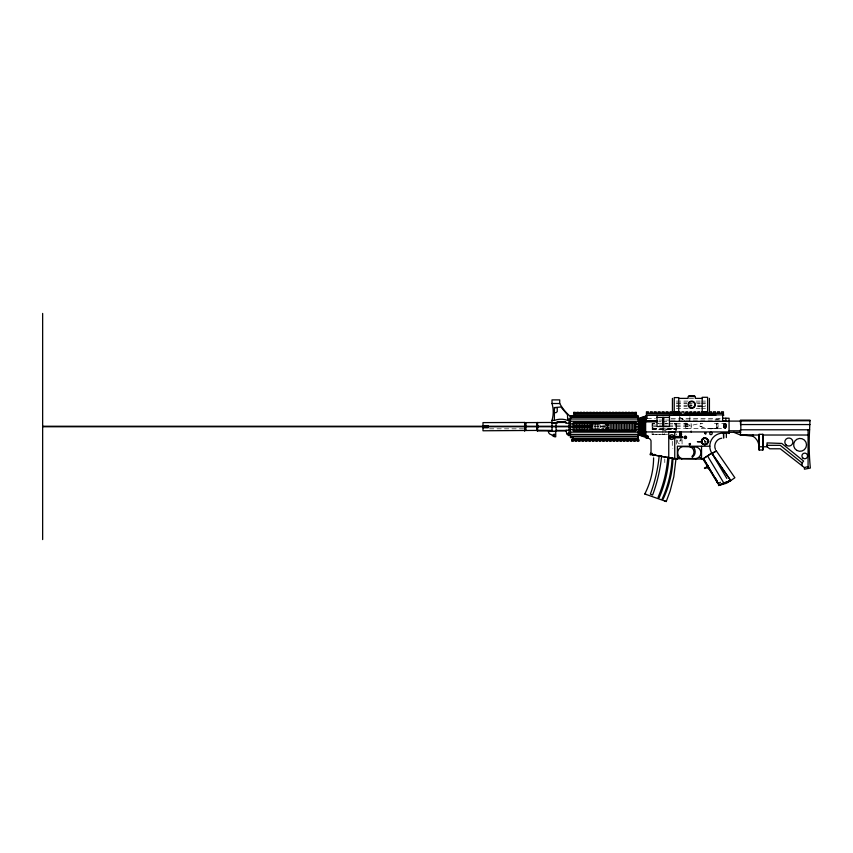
<?xml version="1.0" encoding="UTF-8"?>
<svg xmlns="http://www.w3.org/2000/svg" width="853" height="853" viewBox="0 0 853 853"><rect width="100%" height="100%" fill="white"/><g stroke="black" fill="none" stroke-linecap="round" stroke-linejoin="round"><path stroke-width="0.64" stroke-dasharray="4.26 3.2" d="M723.717 424.826L723.781 427.438M726.084 427.534L725.999 423.845M685.492 424.538L685.791 423.451M716.531 424.154L716.403 424.751L716.701 423.664A2.794 0.896 -89.3 0 1 716.915 423.333M717.874 427.513L718.002 426.916C714.356 430.797 704.685 428.099 699.716 426.01L699.172 424.922L700.153 424.037L702.829 423.269M723.728 424.858L724.325 423.312L717.138 423.301A2.644 0.853 -89.3 0 0 716.733 423.781M724.698 424.869L724.975 423.834A2.644 0.853 -89.3 0 1 725.807 423.568M723.93 427.865L725.157 428.718L726.084 427.481M663.549 430.818L663.783 430.637A1.098 1.045 0 0 1 664.935 430.637L665.169 430.818M705.868 441.289L705.868 442.217M685.727 426.692L700.995 423.195M714.995 419.985L722.63 418.226M705.868 441.15L705.868 442.355M711.146 428.473L717.49 428.345A2.804 0.906 -89.3 0 1 716.819 428.291L716.659 427.822M689.309 398.383L694.118 398.383M676.397 401.102L688.286 401.102M696.208 401.102L700.164 401.102M701.486 401.102L705.452 401.102M676.397 402.893L686.964 402.893M696.144 402.904L700.164 402.893M701.454 402.904L705.452 402.893M676.397 403.768L686.964 403.768M688.286 403.768L692.241 403.768M697.487 403.768L700.164 403.768M701.465 403.768L705.452 403.768M676.397 405.623L687.006 405.623M688.286 405.623L692.241 405.623M697.53 405.623L705.452 405.623M702.84 406.486L696.272 406.486L700.164 406.486M676.397 406.486L687.028 406.486M701.486 406.486L705.452 406.486M676.397 408.288L688.286 408.288M696.208 408.288L700.164 408.288M701.486 408.288L705.452 408.288M647.171 418.599L655.339 418.599M671.13 418.599L722.438 418.599M658.889 420.071L664.188 420.071M665.511 420.071L669.477 420.071M670.81 420.071L721.126 420.071M658.633 421.329L661.224 421.329M662.525 421.329L667.718 421.329M658.303 423.269L663.634 423.269M664.956 423.269L667.622 423.269M654.315 423.269L652.14 423.525L658.271 423.61M665.073 423.61L667.281 423.61M668.613 423.61L691.154 423.61L691.154 429.773M674.275 423.269L674.275 423.888L676.568 423.888M652.14 425.093L658.271 425.103M659.348 425.103L661.523 425.103M665.063 425.103L667.43 425.103M668.613 425.103L691.154 425.093M604.649 426.5L600.384 426.5L600.384 425.274M594.36 426.692L604.98 426.692M652.14 426.607A2.25 2.228 0 0 0 654.336 428.377L654.336 428.473A2.25 2.228 0 0 1 652.14 426.692L658.271 426.692M668.613 426.692L691.154 426.692M652.14 428.291L658.271 428.291M668.613 428.291L691.154 428.291M652.14 428.494L656 428.494M670.138 428.494L676.589 428.473L676.568 423.269L676.568 434.849M652.14 428.654L676.568 428.654M489.537 428.824L523.529 428.824M652.14 429.166L676.568 429.166M652.14 429.24L676.568 429.262M662.824 429.496L653.291 429.496L653.291 428.366M665.884 429.496L675.427 429.496M652.14 434.529L665.884 434.529L665.884 433.612M667.568 434.646L652.14 434.646L652.14 431.394M717.266 428.366L724.538 428.419M686.356 428.291L717.266 428.505M714.409 423.269L717.704 423.589M686.228 424.197L689.874 425.125M699.716 426.01L702.382 427.321M679.404 421.329L679.404 416.669L685.012 421.094M679.404 416.669L685.823 421.979M725.551 423.227L725.999 423.909M725.082 428.217L724.762 427.396A2.495 0.8 -89.3 0 1 724.762 424.858M717.586 423.376L717.895 424.336A2.644 0.853 -89.3 0 1 717.97 427.033M717.746 423.845L717.565 423.504A2.644 0.853 -89.3 0 0 717.362 423.323M724.943 426.99L725.189 427.588A1.823 0.586 -89.3 0 0 725.796 427.374L725.999 426.639A1.823 0.586 -89.3 0 0 725.956 424.794L725.711 424.186A1.93 0.618 -89.3 0 0 725.103 424.389L724.901 425.146A1.823 0.586 -89.3 0 0 724.997 426.98M723.93 427.929L723.792 427.385A2.495 0.8 -89.3 0 1 723.792 424.847M716.509 427.332L716.627 427.929M674.798 423.323A2.367 2.186 0 0 1 676.568 424.922L676.568 423.61M690.919 403.768L690.951 406.486M690.983 405.623L691.005 406.486M676.568 424.922L676.568 428.473L676.568 426.692A2.228 2.207 0 0 1 674.392 428.377L674.392 428.473A2.228 2.207 0 0 0 676.568 426.692M672.271 441.3L672.271 447.494A1.823 1.823 0 0 0 672.878 448.646M689.874 416.669L689.874 421.329M686.622 425.125L686.622 423.109L687.028 424.026A2.644 0.853 -89.3 0 1 687.091 426.703L686.793 427.79A2.794 0.896 -89.3 0 1 685.908 428.078L685.567 427.204A2.644 0.853 -89.3 0 1 685.567 424.527M685.012 423.109L685.012 425.125M682.069 439.764L682.069 444.967M680.961 436.907L680.961 441.843A1.642 1.642 0 0 1 679.319 443.475A1.642 1.642 0 0 1 677.677 441.843L677.677 439.37A1.642 1.642 0 0 0 679.319 441.012A1.642 1.642 0 0 0 680.961 439.37M676.568 439.892L676.568 444.967M676.162 428.558L676.162 429.251M675.427 428.366L675.427 432.556M665.884 428.366L665.884 432.556M664.786 458.978L664.786 462.603M664.359 428.366L664.359 429.379M664.359 433.612L664.359 434.529M662.824 428.366L662.824 432.674M662.824 433.612L662.824 434.529M653.291 433.612L653.291 434.529M652.545 428.579L652.545 429.23M652.14 423.269L652.14 429.379M647.438 415.155L647.438 418.599M605.374 424.879L605.331 427.833M604.649 425.38L604.649 427.62M603.753 424.879L603.711 427.833M602.09 424.879L602.133 427.833M600.491 424.879L600.533 427.833M598.902 424.879L598.902 427.833M597.292 424.879L597.239 427.833M595.682 424.879L595.682 427.833M594.061 424.879L594.061 427.833M652.14 424.922A2.218 2.047 0 0 1 653.814 423.323M652.14 425.178A2.218 2.047 0 0 1 654.315 423.525M674.275 423.888A2.367 2.186 0 0 1 676.568 425.54M704.151 440.436A2.015 2.015 0 0 1 704.674 442.387M704.439 440.159A2.42 2.42 0 0 1 705.058 442.494M726.138 424.389A2.495 0.8 -89.3 0 1 726.202 426.916M725.924 427.929A2.495 0.8 -89.3 0 1 725.135 428.185M716.509 427.524A2.644 0.853 -89.3 0 1 716.435 424.847M724.005 423.834A2.644 0.853 -89.3 0 1 724.837 423.557L725.167 424.378A2.495 0.8 -89.3 0 1 725.231 426.916L724.954 427.939A2.495 0.8 -89.3 0 1 724.165 428.174M717.672 427.886A2.644 0.853 -89.3 0 1 716.84 428.163M725.199 425.775C725.519 428.355 725.956 423.749 725.199 425.775M675.022 425.882L675.789 426.095L675.054 425.786"/><path stroke-width="1.28" d="M554.386 420.401L554.407 407.606L560.933 406.998L567.49 414.75L567.671 420.401A18.873 18.873 0 0 0 554.386 420.401L552.008 420.401L552.051 431.383L556.081 431.362L556.039 422.853L552.008 422.875L557.233 423.141L557.233 421.606L565.411 421.606L565.891 423.141L569.463 423.419M653.601 457.88C653.526 470.387 650.487 482.841 644.793 493.972L666.236 501.532L670.106 491.157L673.795 476.87L676.013 458.551L674.606 458.466M740.425 423.429L740.425 420.134L809.998 420.134L809.497 432.055A238.35 238.35 0 0 0 810.35 468.03L804.422 469.203L804.422 467.593L780.271 448.785L769.683 448.785L767.028 446.769L758.658 446.769L758.658 441.79M681.696 459.117L681.696 458.573A6.227 6.227 0 0 1 682.624 446.652L693.169 446.823A7.005 7.005 0 0 1 694.299 455.139L692.337 457.368L691.932 456.568A5.736 5.736 0 0 0 689.512 446.546L689.544 446.14M702.168 441.598L697.349 441.705L701.987 441.854M652.353 453.508L652.14 454.681L650.125 454.681L651.02 452.069L651.02 440.788A3.519 3.519 0 0 0 647.374 438.207L646.339 437.984L645.348 431.938L729.166 431.938L729.166 433.143L723.525 433.143A13.051 13.051 0 0 0 709.931 444.328L709.813 446.737A13.051 13.051 0 0 0 712.063 453.519L730.765 480.58L734.881 477.733L716.168 450.683L712.063 453.519L716.413 451.12M676.642 458.722L703.469 459.117M679.83 432.258L680.545 434.028L681.27 432.258L679.83 432.258L681.27 432.258M707.574 442.782L708.63 441.204L707.436 439.732M664.626 500.882L666.236 501.532M602.069 428.622L602.772 429.848L603.476 428.622M802.097 465.77L802.097 462.955L803.611 461.078L781.796 443.443L767.028 442.91L767.028 446.769M653.899 454.82A1.173 1.173 0 0 1 654.731 454.457L653.569 455.662L653.547 454.478L654.731 454.692M555.74 431.383L548.426 431.383A3.241 3.241 0 0 0 551.241 434.603L552.509 435.595A3.881 3.881 0 0 0 555.74 436.8L555.74 431.383L556.817 430.189M726.831 478.416L711.754 453.114L703.469 458.583L719.218 485.048L723.76 482.915A22.7 0.981 -18.8 0 1 730.765 480.58L726.532 483.224L718.621 485.506L718.322 483.566L703.469 458.583L711.754 453.114L730.637 480.388M720.454 482.276L718.322 483.566L717.01 482.158M552.008 422.47L524.616 422.608M702.925 458.967L717.522 482.926M537.518 422.608L536.676 423.099L536.676 430.424L537.518 430.925L552.008 430.925M536.676 423.472L537.518 423.035M488.225 427.246L482.99 427.246L482.99 430.776L536.676 430.424M524.616 430.776L525.693 430.296M536.676 424.058L537.518 423.706M718.621 485.506L724.698 483.043M727.129 482.052L730.765 480.58L719.218 485.048M524.616 430.36L525.693 429.923M720.529 484.685L724.25 483.193M727.087 482.052L730.765 480.58M524.616 429.688L525.693 429.326M536.676 424.837L537.518 424.581M804.422 467.593L808.079 466.548M524.616 428.814L525.693 428.558M721.777 438.186C716.648 438.73 713.268 444.744 715.464 449.414M536.676 425.732L537.518 425.604M524.616 427.79L525.693 427.662M669.477 421.371L725.85 421.329L725.85 418.226M688.787 395.675L694.63 395.675M678.743 398.383L688.104 398.383L688.104 396.581L695.323 396.581L695.323 398.383L702.2 398.383M552.008 420.401A30.122 30.122 0 0 0 552.008 403.512L559.728 403.512A45.667 45.667 0 0 0 570.604 416.659L570.604 418.674M554.407 407.606L557.233 407.606L557.233 411.636L555.996 412.671L554.386 412.671M707.606 411.786L705.634 411.786L705.634 413.3M674.233 411.882L678.498 411.882L678.498 414.227L674.233 414.227L674.233 397.605L678.743 397.605L678.743 411.786M707.606 412.084L703.352 412.084L703.352 414.537L707.606 414.537L707.606 397.295L702.2 397.295L702.2 412.084M674.233 412.18L678.498 412.18M703.352 412.191L707.606 412.191M674.233 412.692L678.498 412.692M674.233 412.991L678.498 412.991M703.352 413.001L707.606 413.001M573.706 413.129L636.37 413.129M646.457 413.3L681.888 413.3L681.888 411.786L683.893 411.786L683.893 413.3L723.429 413.3M703.352 413.556L707.606 413.556M674.233 413.972L678.498 413.972M703.352 414.281L707.606 414.281M715.859 415.155L646.457 415.155L646.457 411.786L648.376 411.786L648.376 413.3M722.438 415.155L723.834 415.155M575.764 415.784L570.454 415.784L570.454 437.6L572.587 437.6M635.517 415.784L638.172 415.784L638.172 438.378L572.534 438.378M570.454 416.157L573.013 416.157M637.447 416.744L573.013 416.744L573.013 415.454L637.447 415.454L638.172 418.269M570.454 417.256L638.172 417.256M656.991 417.416L669.477 417.416M722.63 418.226L729.07 418.226L729.07 433.548M570.454 418.983L638.172 418.983M567.671 420.401L569.623 420.401M645.241 420.646L656.991 420.646M809.998 420.742L740.83 420.987M729.07 421.105L740.83 421.105M570.454 421.243L638.172 421.243M723.024 421.339L729.07 421.329L722.63 421.329L722.63 414.857L646.052 415.411L646.052 420.646M645.646 421.851L656.991 421.851M600.384 422.278L604.649 422.278M525.693 430.424L525.693 422.971L524.616 422.47L482.99 422.608L482.99 426.137L488.225 426.137M555.964 422.47L566.509 422.47M600.384 422.885L604.649 422.885M573.237 423.269L574.037 423.269M634.301 423.344L635.901 423.269M573.237 423.387L574.794 423.387M576.404 423.387L577.961 423.387M579.539 423.387L581.149 423.387M582.759 423.387L584.358 423.387M585.99 423.387L587.578 423.387M589.231 423.387L590.798 423.387M592.451 423.387L594.061 423.387M595.682 423.387L597.239 423.387M598.902 423.387L600.491 423.387L600.491 422.47M602.09 423.387L603.711 423.387M605.331 423.387L606.941 423.387M608.594 423.387L610.183 423.387M611.825 423.387L613.446 423.387M615.024 423.387L616.602 423.387M618.222 423.387L619.832 423.387M621.41 423.387L623.031 423.387M624.609 423.387L626.241 423.387M627.819 423.387L629.461 423.387M631.113 423.387L632.702 423.387M570.454 423.877L573.109 423.877M635.517 423.877L638.172 423.877M740.425 424.559L809.998 424.559M482.99 425.604L488.225 425.604L488.225 427.79L482.99 427.79M42.65 426.244L591.929 426.244M524.616 426.692L525.693 426.692M536.676 426.692L537.518 426.692M570.454 426.692L573.109 426.692M635.517 426.692L638.172 426.692M42.65 426.756L591.929 426.756M570.454 429.517L573.109 429.517M635.517 429.517L638.172 429.517M809.625 429.795L740.425 429.795L740.425 435.019L746.684 435.019M573.237 430.115L574.794 430.019M576.404 429.997L577.961 429.997M579.539 429.997L581.149 429.997M582.759 430.051L584.358 430.051M585.99 430.051L587.578 430.051M589.231 430.051L590.798 430.051M592.451 430.051L594.061 430.051M595.682 430.051L597.239 430.051M598.902 430.051L604.649 430.115M605.331 430.051L606.941 430.051M608.594 430.051L610.183 430.051M611.825 430.061L613.446 430.061M615.024 430.061L616.602 430.061M618.222 430.061L619.832 430.061M621.41 430.061L623.031 430.061M624.609 430.061L626.241 430.061M627.819 430.061L629.461 430.061M631.113 430.061L632.702 430.061M634.301 430.029L635.901 430.115M569.154 430.189L566.072 430.189L566.765 434.06L568.898 435.68L570.753 434.06M552.232 430.424L537.912 430.296M556.135 430.424L566.552 430.424M600.384 430.733L604.649 430.733M729.07 430.808L740.83 430.808M555.964 430.925L566.509 430.925M679.777 431.767L680.907 431.853M570.454 432.151L638.172 432.151M679.916 432.087L681.174 432.087M729.07 432.311L740.83 432.311M679.777 432.588L681.312 432.428M679.777 432.748L681.312 432.748M679.777 432.919L681.312 432.919M679.777 433.079L681.312 433.079M679.777 433.249L681.312 433.249M679.777 433.388L681.312 433.388M679.83 433.559L681.259 433.559M679.926 433.719L681.174 433.719M679.553 434.177L680.182 434.177M680.918 434.177L681.558 434.177M759.82 434.326L762.998 434.326L762.998 450L758.967 450L758.967 434.326M570.454 434.401L638.172 434.401M679.553 434.497L680.182 434.497M680.918 434.497L681.558 434.497M680.182 434.742L679.553 433.932L681.558 433.932L680.918 434.742M680.182 435.03L680.918 435.03M752.932 435.019L759.245 435.019M762.731 435.019L808.079 435.019M680.182 435.755L680.918 435.755M570.454 436.139L638.172 436.139M680.182 436.054L680.918 436.054M638.172 436.64L572.534 436.64L572.587 439.434M669.413 437.12L682.133 437.12M570.454 437.226L573.109 437.226M571.723 440.415L638.78 440.415M767.028 445.33L780.271 445.33L802.097 462.955M709.835 446.226L677.378 446.226L677.378 459.117M652.14 453.465L652.14 454.681L677.133 459.213L652.289 454.702L652.14 453.465L650.53 453.465L650.53 454.681M681.696 458.573L695.792 458.573A5.843 5.843 0 0 0 700.867 452.047A5.843 5.843 0 0 0 694.342 446.972L693.169 446.823M552.008 422.875L555.74 422.949M752.932 436.224L740.425 434.785L752.932 434.827L752.932 436.224A12.273 12.273 0 0 1 758.967 446.769M524.616 425.604L525.693 425.732M647.064 437.589C644.74 435.563 649.783 436.917 646.702 437.557M536.676 427.662L537.518 427.79M524.616 424.581L525.693 424.837M536.676 428.558L537.518 428.814M524.616 423.706L525.693 424.058M644.847 494.004L646.297 494.505M524.616 423.035L525.693 423.472M733.793 432.311L740.425 435.019M536.676 429.326L537.518 429.688M536.676 429.923L537.518 430.36M536.676 430.296L537.518 430.776M715.582 478.426L716.925 480.634M707.606 456.046L723.76 482.915M701.891 440.702L701.955 442.302M701.742 441.076L701.72 440.681A3.209 3.209 0 0 1 707.926 440.404L708.79 441.193L708.001 442.067A3.209 3.209 0 0 1 701.795 442.344L701.784 441.929M701.518 441.086L701.561 441.939M723.728 438.111L723.525 433.143L723.525 437.578M808.079 429.795L808.079 468.478M762.731 434.326L762.731 450M759.245 434.326L759.245 450M740.83 421.659L740.83 429.603M726.34 433.143L726.34 437.578M723.429 415.155L723.429 411.786L721.457 411.786L721.457 413.3M719.495 413.3L719.495 411.786L717.533 411.786L717.533 413.3M715.518 413.3L715.518 411.786L713.492 411.786L713.492 413.3M711.551 413.3L711.551 411.786L709.547 411.786L709.547 413.3M709.419 398.383L709.419 411.007M706.679 412.617L706.679 413.428M705.047 412.617L705.047 413.428M703.693 413.3L703.693 411.786L701.71 411.786L701.71 413.3M701.539 446.226L701.539 459.117M699.727 413.3L699.727 411.786L697.786 411.786L697.786 413.3M695.845 413.3L695.845 411.786L693.852 411.786L693.852 413.3M695.792 458.573L695.792 459.117M691.826 413.3L691.826 411.786L689.885 411.786L689.885 413.3M691.154 431.053L691.154 432.034M687.849 413.3L687.849 411.786L685.876 411.786L685.876 413.3M681.163 433.932L681.163 434.742M680.918 433.932L680.918 436.352M680.182 433.932L680.182 436.352M679.937 413.3L679.937 411.786L674.03 411.786L674.03 413.3M679.948 433.932L679.948 434.742M677.975 411.786L677.975 413.3M677.57 412.319L677.57 413.119L674.35 413.119L674.35 412.319M675.939 411.786L675.939 413.3M675.939 412.319L675.939 413.119M674.744 458.37L674.744 431.938L668.752 431.938L668.752 457.283M672.431 398.383L672.431 411.007M672.036 413.3L672.036 411.786L670.063 411.786L670.063 413.3M669.477 415.411L669.477 426.511L656.991 426.511L656.991 415.411M668.027 413.3L668.027 411.786L666.108 411.786L666.108 413.3M664.071 413.3L664.071 411.786L662.12 411.786L662.12 413.3M663.826 417.416L663.826 426.692L662.642 426.692L662.642 417.416M663.229 417.416L663.229 426.692M660.115 413.3L660.115 411.786L658.153 411.786L658.153 413.3M656.17 413.3L656.17 411.786L654.198 411.786L654.198 413.3M652.268 413.3L652.268 411.786L650.349 411.786L650.349 413.3M645.646 416.232L645.646 437.152M644.847 416.232L644.847 437.152M644.036 416.499L644.036 436.885M643.226 416.754L643.226 436.64M642.426 417L642.426 436.384M641.616 417.288L641.616 436.107M640.816 417.575L640.816 435.808M640.006 417.885L640.006 435.499M639.782 419.932L639.782 433.452M639.377 418.162L639.377 435.222M637.927 437.6L637.927 439.434M637.074 440.415L637.074 441.225L638.78 441.225L638.78 439.434L571.723 439.434L571.723 441.225L573.397 441.225L573.397 440.415M635.57 414.11L635.57 415.944M635.357 440.415L635.357 441.225L633.651 441.225L633.651 440.415M635.101 423.269L635.101 430.115M634.771 413.129L634.771 412.319L636.37 412.319L636.37 414.11L573.706 414.11L573.706 412.319L575.263 412.319L575.263 413.129M634.301 422.47L634.301 430.925M633.171 413.129L633.171 412.319L631.583 412.319L631.583 413.129M632.702 422.47L632.702 430.925M631.892 440.415L631.892 441.225L630.132 441.225L630.132 440.415M631.113 422.47L631.113 430.925M629.93 413.129L629.93 412.319L628.288 412.319L628.288 413.129M629.461 422.47L629.461 430.925M628.437 440.415L628.437 441.225L626.688 441.225L626.688 440.415M627.819 422.47L627.819 430.925M626.71 413.129L626.71 412.319L625.078 412.319L625.078 413.129M626.241 422.47L626.241 430.925M625.004 440.415L625.004 441.225L623.276 441.225L623.276 440.415M624.609 422.47L624.609 430.925M623.5 413.129L623.5 412.319L621.89 412.319L621.89 413.129M623.031 422.47L623.031 430.925M621.592 440.415L621.592 441.225L619.864 441.225L619.864 440.415M621.41 422.47L621.41 430.925M620.302 413.129L620.302 412.319L618.702 412.319L618.702 413.129M619.832 422.47L619.832 430.925M618.222 422.47L618.222 430.925M618.137 440.415L618.137 441.225L616.442 441.225L616.442 440.415M617.071 413.129L617.071 412.319L615.503 412.319L615.503 413.129M616.602 422.47L616.602 430.925M615.024 422.47L615.024 430.925M614.757 440.415L614.757 441.225L613.019 441.225L613.019 440.415M613.915 413.129L613.915 412.319L612.294 412.319L612.294 413.129M613.446 422.47L613.446 430.925M611.825 422.47L611.825 430.925M611.26 440.415L611.26 441.225L609.564 441.225L609.564 440.415M610.652 413.129L610.652 412.319L609.063 412.319L609.063 413.129M610.183 422.47L610.183 430.925M608.594 422.47L608.594 425.604M608.594 427.3L608.594 430.925M607.794 440.415L607.794 441.225L606.067 441.225L606.067 440.415M607.635 424.666L607.635 428.334M607.411 413.129L607.411 412.319L605.801 412.319L605.801 413.129M607.229 424.282L607.229 428.718M606.941 422.47L606.941 425.604M606.941 427.3L606.941 430.925M605.331 422.47L605.331 424.879M605.331 428.505L605.331 430.925M604.34 440.415L604.34 441.225L602.602 441.225L602.602 440.415M604.18 413.129L604.18 412.319L602.559 412.319L602.559 413.129M603.711 430.051L603.711 430.925M602.09 430.051L602.09 430.925M600.97 413.129L600.97 412.319L599.371 412.319L599.371 413.129M600.896 440.415L600.896 441.225L599.19 441.225L599.19 440.415M600.491 430.051L600.491 430.925M598.902 422.47L598.902 424.879M598.902 428.505L598.902 430.925M597.718 413.129L597.718 412.319L596.151 412.319L596.151 413.129M597.42 440.415L597.42 441.225L595.746 441.225L595.746 440.415M597.239 422.47L597.239 424.879M597.239 428.505L597.239 430.925M595.682 422.47L595.682 424.879M595.682 428.505L595.682 430.925M594.53 413.129L594.53 412.319L592.931 412.319L592.931 413.129M594.061 422.47L594.061 424.879M594.061 428.505L594.061 430.925M594.019 440.415L594.019 441.225L592.291 441.225L592.291 440.415M592.451 422.47L592.451 424.879M592.451 428.505L592.451 430.925M591.929 424.538L591.929 428.462M591.524 424.282L591.524 428.718M591.268 413.129L591.268 412.319L589.7 412.319L589.7 413.129M590.798 422.47L590.798 430.925M590.521 440.415L590.521 441.225L588.847 441.225L588.847 440.415M589.231 422.47L589.231 430.925M588.048 413.129L588.048 412.319L586.459 412.319L586.459 413.129M587.578 422.47L587.578 430.925M587.077 440.415L587.077 441.225L585.371 441.225L585.371 440.415M585.99 422.47L585.99 430.925M584.827 413.129L584.827 412.319L583.228 412.319L583.228 413.129M584.358 422.47L584.358 430.925M583.633 440.415L583.633 441.225L581.917 441.225L581.917 440.415M582.759 422.47L582.759 430.925M581.618 413.129L581.618 412.319L580.008 412.319L580.008 413.129M581.149 422.47L581.149 430.925M580.189 440.415L580.189 441.225L578.473 441.225L578.473 440.415M579.539 422.47L579.539 430.925M578.43 413.129L578.43 412.319L576.873 412.319L576.873 413.129M577.961 422.47L577.961 430.925M576.788 440.415L576.788 441.225L575.114 441.225L575.114 440.415M576.404 422.47L576.404 430.925M574.794 422.47L574.794 430.925M574.506 414.11L574.506 415.944M569.058 418.375L569.058 435.307M559.728 403.512L559.728 399.886L552.008 399.886L552.008 403.512M537.912 425.732L537.912 427.662M537.518 422.47L537.518 430.925M524.616 422.47L524.616 430.925M42.65 313.424L42.65 539.576M708.022 441.161A3.22 3.22 0 0 1 703.576 444.285A3.22 3.22 0 0 1 702.627 438.932A3.22 3.22 0 0 1 707.873 440.34M708.267 441.15A3.465 3.465 0 0 1 703.49 444.509A3.465 3.465 0 0 1 702.467 438.762A3.465 3.465 0 0 1 708.107 440.265M674.083 437.749A2.42 2.42 0 0 1 669.413 437.749L669.413 436.491L682.133 436.491L682.133 437.749L669.413 437.749L669.413 436.491A2.42 2.42 0 0 1 674.083 436.491M567.49 433.665C568.535 436.725 569.847 431.447 567.49 433.665M553.266 434.635C554.247 437.706 555.655 432.46 553.266 434.635M678.338 457.507L679.116 457.709L678.338 457.507M684.373 437.109C685.62 440.969 687.379 434.38 684.373 437.109M689.192 443.976C690.173 447.057 691.58 441.811 689.192 443.976M699.791 457.507L700.569 457.709L699.791 457.507M704.834 433.249C705.762 436.139 707.073 431.213 704.834 433.249M659.369 455.577L659.049 457.133A149.968 149.968 0 0 1 650.359 494.122L652.598 495.028A153.401 153.401 0 0 0 661.416 457.624L661.736 456.067L659.369 455.577M668.016 457.24L667.664 458.925A121.926 121.926 0 0 1 658.079 497.256L659.198 497.704A123.258 123.258 0 0 0 668.848 459.17L669.2 457.485L668.016 457.24M672.367 458.082L672.004 459.831A110.325 110.325 0 0 1 662.184 498.92L663.058 499.272A102.691 102.691 0 0 0 672.878 460.012L673.241 458.264L672.367 458.082M604.649 422.011L600.384 421.968L600.384 423.152L604.649 423.152L604.649 421.968M635.901 422.47L573.237 422.47L573.237 430.925L635.901 430.925L635.901 422.47M604.649 429.848L600.384 429.848L600.384 431.053L604.649 431.01L604.649 429.848M709.333 469.054L707.329 464.608A3.551 3.476 40.6 0 1 704.429 467.988L704.663 468.489A3.966 3.849 -83.1 0 1 709.333 469.054M646.137 437.856A1.301 1.301 0 0 0 648.323 437.269A1.301 1.301 0 0 0 646.723 435.67A1.301 1.301 0 0 0 646.137 437.856M710.378 434.497A1.205 1.205 0 0 0 712.191 433.441A1.205 1.205 0 0 0 710.378 432.396A1.205 1.205 0 0 0 710.378 434.497M684.746 438.41A1.205 1.205 0 0 0 686.558 437.365A1.205 1.205 0 0 0 684.746 436.32A1.205 1.205 0 0 0 684.746 438.41M702.819 443.613A3.028 3.028 0 0 0 707.819 442.025A3.028 3.028 0 0 0 703.949 438.485A3.028 3.028 0 0 0 702.819 443.613M786.178 445.053A4.03 4.03 0 0 0 792.789 442.846A4.03 4.03 0 0 0 787.564 438.218A4.03 4.03 0 0 0 786.178 445.053M796.862 450.437A6.44 6.44 0 0 0 806.522 444.85A6.44 6.44 0 0 0 796.862 439.274A6.44 6.44 0 0 0 796.862 450.437M802.79 457.965A2.815 2.815 0 0 0 807.482 456.611A2.815 2.815 0 0 0 803.963 453.231A2.815 2.815 0 0 0 802.79 457.965M690.184 407.361A3.081 3.081 0 0 0 694.8 404.695A3.081 3.081 0 0 0 690.184 402.03A3.081 3.081 0 0 0 690.184 407.361M689.906 407.83A3.615 3.615 0 0 0 695.334 404.695A3.615 3.615 0 0 0 689.906 401.56A3.615 3.615 0 0 0 689.906 407.83"/></g></svg>
